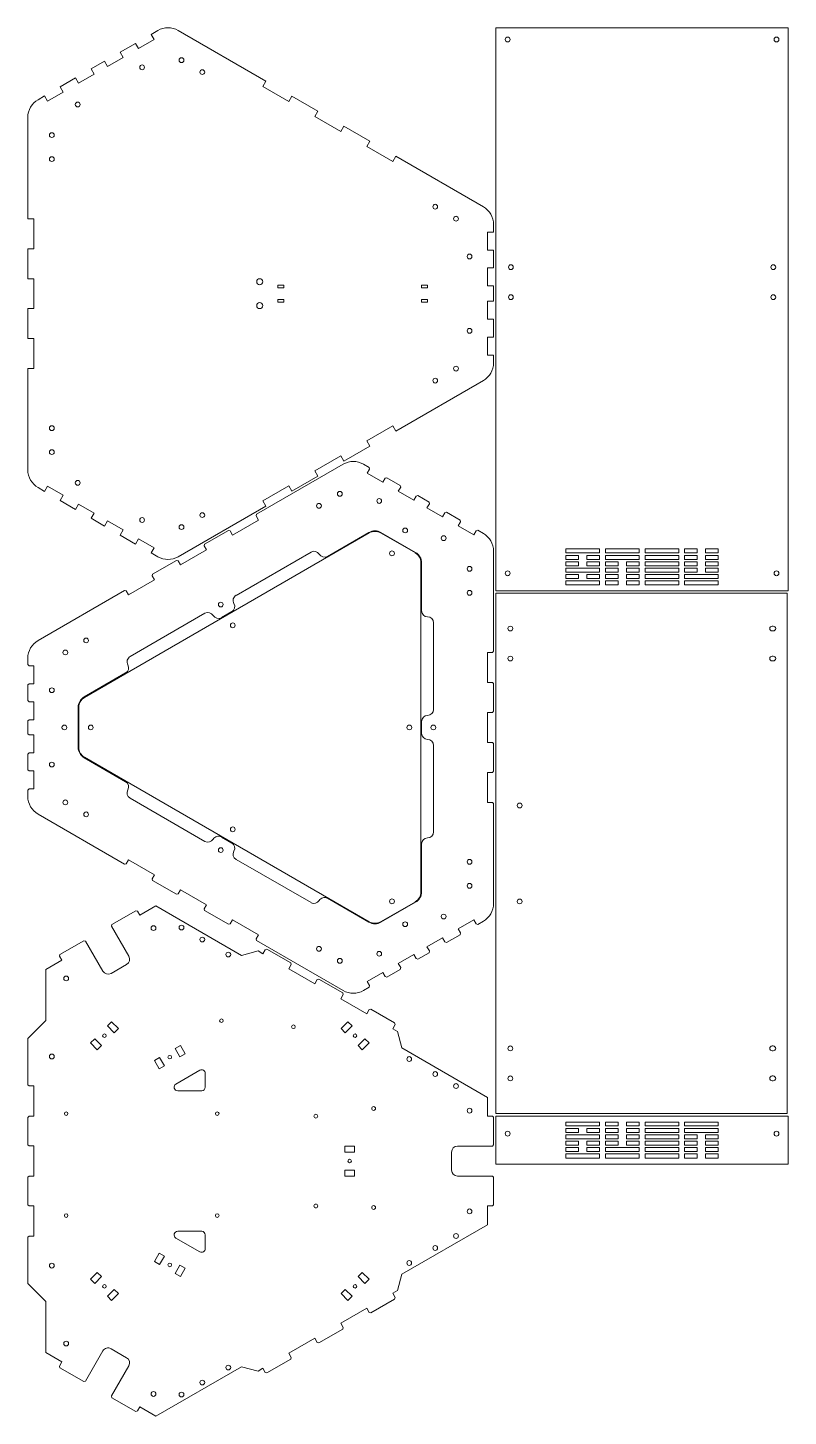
# Model space of a CAD drawing. Header units: millimetres. Extents: x 6 to 1202, y -202 to 956.
# Drawn here: x 6 to 641, y -202 to 956 of the extents above; entities that cross this region are included whole.
import ezdxf

# ---------------------------------------------------------------- set-up
doc = ezdxf.new("R2010")
doc.units = ezdxf.units.MM

msp = doc.modelspace()

# ---------------------------------------------------------------- linework, layer by layer
at = {"color": 7, "linetype": 'Continuous', "lineweight": 15}
for p, q in [((109.3, 950.5), (114.8, 953.7)), ((111.8, 946.2), (109.3, 950.5)), ((131.8, 953.7), (204.9, 911.5)), ((396.8, 486.5), (396.8, 956)), ((396.8, 956), (640.6, 956)), ((640.6, 486.5), (640.6, 956)), ((83.3, 935.5), (96.3, 943)), ((96.3, 943), (98.8, 938.7)), ((98.8, 938.7), (111.8, 946.2)), ((59.3, 921.7), (70.3, 928)), ((70.3, 928), (72.8, 923.7)), ((72.8, 923.7), (85.8, 931.2)), ((85.8, 931.2), (83.3, 935.5)), ((61.8, 917.4), (48.8, 909.9)), ((59.3, 921.7), (61.8, 917.4)), ((46.3, 914.2), (33.3, 906.7)), ((33.3, 906.7), (35.8, 902.4)), ((48.8, 909.9), (46.3, 914.2)), ((204.9, 911.5), (202.4, 907.1)), ((202.4, 907.1), (224.1, 894.6)), ((20.3, 899.2), (14.9, 896)), ((22.8, 894.9), (20.3, 899.2)), ((35.8, 902.4), (22.8, 894.9)), ((224.1, 894.6), (226.6, 899)), ((226.6, 899), (248.2, 886.5)), ((6.4, 881.3), (6.4, 796.8)), ((248.2, 886.5), (245.7, 882.1)), ((245.7, 882.1), (267.4, 869.6)), ((269.9, 874), (267.4, 869.6)), ((291.5, 861.5), (269.9, 874)), ((289, 857.1), (291.5, 861.5)), ((310.7, 844.6), (289, 857.1)), ((313.2, 849), (310.7, 844.6)), ((386.3, 806.7), (313.2, 849)), ((6.4, 796.8), (11.4, 796.8)), ((11.4, 796.8), (11.4, 771.8)), ((394.8, 785.7), (394.8, 792)), ((389.8, 785.7), (394.8, 785.7)), ((389.8, 770.7), (389.8, 785.7)), ((11.4, 771.8), (6.4, 771.8)), ((6.4, 771.8), (6.4, 746.8)), ((394.8, 770.7), (389.8, 770.7)), ((394.8, 755.7), (394.8, 770.7)), ((389.8, 755.7), (394.8, 755.7)), ((389.8, 740.7), (389.8, 755.7)), ((6.4, 746.8), (11.4, 746.8)), ((11.4, 721.8), (11.4, 746.8)), ((219.8, 741.3), (214.8, 741.3)), ((214.8, 741.3), (214.8, 739.3)), ((219.8, 739.3), (219.8, 741.3)), ((334.8, 741.3), (334.8, 739.3)), ((339.8, 741.3), (334.8, 741.3)), ((339.8, 739.3), (339.8, 741.3)), ((214.8, 739.3), (219.8, 739.3)), ((219.8, 729.3), (214.8, 729.3)), ((214.8, 729.3), (214.8, 727.3)), ((219.8, 727.3), (219.8, 729.3)), ((334.8, 739.3), (339.8, 739.3)), ((339.8, 729.3), (334.8, 729.3)), ((334.8, 729.3), (334.8, 727.3)), ((339.8, 727.3), (339.8, 729.3)), ((394.8, 740.7), (389.8, 740.7)), ((394.8, 728), (394.8, 740.7)), ((6.4, 721.8), (11.4, 721.8)), ((6.4, 696.8), (6.4, 721.8)), ((214.8, 727.3), (219.8, 727.3)), ((334.8, 727.3), (339.8, 727.3)), ((394.8, 728), (389.8, 728)), ((389.8, 728), (389.8, 713)), ((389.8, 713), (394.8, 713)), ((394.8, 713), (394.8, 698)), ((11.4, 696.8), (6.4, 696.8)), ((11.4, 671.8), (11.4, 696.8)), ((394.8, 698), (389.8, 698)), ((389.8, 698), (389.8, 683)), ((389.8, 683), (394.8, 683)), ((394.8, 683), (394.8, 676.6)), ((6.4, 587.4), (6.4, 671.8)), ((6.4, 671.8), (11.4, 671.8)), ((386.3, 661.9), (313.2, 619.7)), ((310.7, 624), (289, 611.5)), ((313.2, 619.7), (310.7, 624)), ((291.5, 607.2), (269.9, 594.7)), ((289, 611.5), (291.5, 607.2)), ((269.4, 592.1), (197.1, 550.4)), ((245.7, 586.5), (267.4, 599)), ((269.9, 594.7), (267.4, 599)), ((291, 589.4), (286.4, 592.1)), ((226.6, 569.7), (248.2, 582.2)), ((248.2, 582.2), (245.7, 586.5)), ((289.4, 584.6), (291.4, 588.1)), ((302.4, 577.1), (289.4, 584.6)), ((291.4, 588.1), (291, 589.4)), ((304.4, 580.6), (302.4, 577.1)), ((305.7, 580.9), (304.4, 580.6)), ((317, 574.4), (305.7, 580.9)), ((20.3, 569.5), (14.9, 572.6)), ((22.8, 573.8), (20.3, 569.5)), ((35.8, 566.3), (22.8, 573.8)), ((202.4, 561.5), (224.1, 574)), ((224.1, 574), (226.6, 569.7)), ((315.4, 569.6), (317.4, 573.1)), ((328.4, 562.1), (315.4, 569.6)), ((317.4, 573.1), (317, 574.4)), ((33.3, 562), (35.8, 566.3)), ((46.3, 554.5), (33.3, 562)), ((48.8, 558.8), (46.3, 554.5)), ((61.8, 551.3), (48.8, 558.8)), ((131.8, 515), (204.9, 557.2)), ((204.9, 557.2), (202.4, 561.5)), ((330.4, 565.6), (328.4, 562.1)), ((331.7, 565.9), (330.4, 565.6)), ((341, 560.6), (331.7, 565.9)), ((341.3, 559.2), (339.3, 555.8)), ((339.3, 555.8), (352.3, 548.3)), ((341.3, 559.2), (341, 560.6)), ((59.3, 547), (61.8, 551.3)), ((70.3, 540.6), (59.3, 547)), ((70.3, 540.6), (72.8, 545)), ((72.8, 545), (85.8, 537.5)), ((198.8, 545.6), (177.1, 533.1)), ((197.1, 550.4), (196.8, 549)), ((196.8, 549), (198.8, 545.6)), ((352.3, 548.3), (354.3, 551.7)), ((355.7, 552.1), (354.3, 551.7)), ((355.7, 552.1), (367, 545.6)), ((367.3, 544.2), (365.3, 540.8)), ((367.3, 544.2), (367, 545.6)), ((291.1, 534.8), (53.6, 397.7)), ((85.8, 537.5), (83.3, 533.1)), ((83.3, 533.1), (96.3, 525.6)), ((173.7, 536.9), (153.8, 525.4)), ((175.1, 536.5), (173.7, 536.9)), ((177.1, 533.1), (175.1, 536.5)), ((256.2, 515.2), (290.9, 535.2)), ((329.6, 518.1), (300.6, 534.8)), ((300.9, 535.2), (329.8, 518.6)), ((365.3, 540.8), (378.3, 533.3)), ((378.3, 533.3), (380.3, 536.7)), ((381.7, 537.1), (380.3, 536.7)), ((381.7, 537.1), (386.3, 534.4)), ((96.3, 525.6), (98.8, 530)), ((98.8, 530), (111.8, 522.5)), ((111.8, 522.5), (109.3, 518.1)), ((153.8, 525.4), (153.5, 524)), ((153.5, 524), (155.5, 520.6)), ((483.2, 521.5), (455.2, 521.5)), ((455.2, 521.5), (455.2, 518.1)), ((483.2, 518.1), (483.2, 521.5)), ((516.2, 521.5), (488.2, 521.5)), ((488.2, 521.5), (488.2, 518.1)), ((516.2, 518.1), (516.2, 521.5)), ((549.2, 521.5), (521.2, 521.5)), ((521.2, 521.5), (521.2, 518.1)), ((549.2, 518.1), (549.2, 521.5)), ((564.7, 521.5), (554.2, 521.5)), ((554.2, 521.5), (554.2, 518.1)), ((564.7, 518.1), (564.7, 521.5)), ((582.2, 521.5), (571.7, 521.5)), ((571.7, 521.5), (571.7, 518.1)), ((582.2, 518.1), (582.2, 521.5)), ((109.3, 518.1), (114.8, 515)), ((110.5, 500.4), (130.4, 511.9)), ((131.8, 511.5), (130.4, 511.9)), ((131.8, 511.5), (133.8, 508.1)), ((133.8, 508.1), (155.5, 520.6)), ((242.6, 518.9), (180.1, 482.8)), ((334.3, 509.9), (334.3, 235.6)), ((334.8, 469.9), (334.8, 509.9)), ((394.8, 519.7), (394.8, 436.2)), ((455.2, 518.1), (483.2, 518.1)), ((455.2, 516.1), (455.2, 512.8)), ((465.7, 516.1), (455.2, 516.1)), ((455.2, 512.8), (465.7, 512.8)), ((455.2, 510.8), (455.2, 507.5)), ((465.7, 510.8), (455.2, 510.8)), ((465.7, 512.8), (465.7, 516.1)), ((465.7, 507.5), (465.7, 510.8)), ((472.7, 516.1), (472.7, 512.8)), ((483.2, 516.1), (472.7, 516.1)), ((472.7, 512.8), (483.2, 512.8)), ((472.7, 510.8), (472.7, 507.5)), ((483.2, 510.8), (472.7, 510.8)), ((483.2, 512.8), (483.2, 516.1)), ((483.2, 507.5), (483.2, 510.8)), ((488.2, 518.1), (516.2, 518.1)), ((488.2, 516.1), (488.2, 512.8)), ((516.2, 516.1), (488.2, 516.1)), ((488.2, 512.8), (516.2, 512.8)), ((488.2, 510.8), (488.2, 507.5)), ((498.7, 510.8), (488.2, 510.8)), ((498.7, 507.5), (498.7, 510.8)), ((505.7, 510.8), (505.7, 507.5)), ((516.2, 510.8), (505.7, 510.8)), ((516.2, 512.8), (516.2, 516.1)), ((516.2, 507.5), (516.2, 510.8)), ((521.2, 518.1), (549.2, 518.1)), ((521.2, 516.1), (521.2, 512.8)), ((549.2, 516.1), (521.2, 516.1)), ((521.2, 512.8), (549.2, 512.8)), ((521.2, 510.8), (521.2, 507.5)), ((549.2, 510.8), (521.2, 510.8)), ((549.2, 512.8), (549.2, 516.1)), ((549.2, 507.5), (549.2, 510.8)), ((554.2, 518.1), (564.7, 518.1)), ((554.2, 516.1), (554.2, 512.8)), ((564.7, 516.1), (554.2, 516.1)), ((554.2, 512.8), (564.7, 512.8)), ((554.2, 510.8), (554.2, 507.5)), ((564.7, 510.8), (554.2, 510.8)), ((564.7, 512.8), (564.7, 516.1)), ((564.7, 507.5), (564.7, 510.8)), ((571.7, 518.1), (582.2, 518.1)), ((571.7, 516.1), (571.7, 512.8)), ((582.2, 516.1), (571.7, 516.1)), ((571.7, 512.8), (582.2, 512.8)), ((571.7, 510.8), (571.7, 507.5)), ((582.2, 510.8), (571.7, 510.8)), ((582.2, 512.8), (582.2, 516.1)), ((582.2, 507.5), (582.2, 510.8)), ((110.5, 500.4), (110.1, 499)), ((112.1, 495.6), (110.1, 499)), ((455.2, 507.5), (465.7, 507.5)), ((455.2, 505.5), (455.2, 502.1)), ((483.2, 505.5), (455.2, 505.5)), ((455.2, 502.1), (483.2, 502.1)), ((455.2, 500.1), (455.2, 496.8)), ((465.7, 500.1), (455.2, 500.1)), ((465.7, 496.8), (465.7, 500.1)), ((472.7, 507.5), (483.2, 507.5)), ((472.7, 500.1), (472.7, 496.8)), ((483.2, 500.1), (472.7, 500.1)), ((483.2, 502.1), (483.2, 505.5)), ((483.2, 496.8), (483.2, 500.1)), ((488.2, 507.5), (498.7, 507.5)), ((488.2, 505.5), (488.2, 502.1)), ((498.7, 505.5), (488.2, 505.5)), ((488.2, 502.1), (498.7, 502.1)), ((488.2, 500.1), (488.2, 496.8)), ((498.7, 500.1), (488.2, 500.1)), ((498.7, 502.1), (498.7, 505.5)), ((498.7, 496.8), (498.7, 500.1)), ((505.7, 507.5), (516.2, 507.5)), ((505.7, 505.5), (505.7, 502.1)), ((516.2, 505.5), (505.7, 505.5)), ((505.7, 502.1), (516.2, 502.1)), ((505.7, 500.1), (505.7, 496.8)), ((516.2, 500.1), (505.7, 500.1)), ((516.2, 502.1), (516.2, 505.5)), ((516.2, 496.8), (516.2, 500.1)), ((521.2, 507.5), (549.2, 507.5)), ((521.2, 505.5), (521.2, 502.1)), ((549.2, 505.5), (521.2, 505.5)), ((521.2, 502.1), (549.2, 502.1)), ((521.2, 500.1), (521.2, 496.8)), ((549.2, 500.1), (521.2, 500.1)), ((549.2, 502.1), (549.2, 505.5)), ((549.2, 496.8), (549.2, 500.1)), ((554.2, 507.5), (564.7, 507.5)), ((554.2, 505.5), (554.2, 502.1)), ((564.7, 505.5), (554.2, 505.5)), ((554.2, 502.1), (564.7, 502.1)), ((554.2, 500.1), (554.2, 496.8)), ((582.2, 500.1), (554.2, 500.1)), ((564.7, 502.1), (564.7, 505.5)), ((571.7, 507.5), (582.2, 507.5)), ((571.7, 505.5), (571.7, 502.1)), ((582.2, 505.5), (571.7, 505.5)), ((571.7, 502.1), (582.2, 502.1)), ((582.2, 502.1), (582.2, 505.5)), ((582.2, 496.8), (582.2, 500.1)), ((14.9, 445.2), (87.1, 486.9)), ((88.5, 486.5), (87.1, 486.9)), ((88.5, 486.5), (90.5, 483.1)), ((90.5, 483.1), (112.1, 495.6)), ((396.8, 486.5), (640.6, 486.5)), ((455.2, 496.8), (465.7, 496.8)), ((455.2, 494.8), (455.2, 491.5)), ((483.2, 494.8), (455.2, 494.8)), ((455.2, 491.5), (483.2, 491.5)), ((472.7, 496.8), (483.2, 496.8)), ((483.2, 491.5), (483.2, 494.8)), ((488.2, 496.8), (498.7, 496.8)), ((498.7, 494.8), (488.2, 494.8)), ((488.2, 494.8), (488.2, 491.5)), ((488.2, 491.5), (498.7, 491.5)), ((498.7, 491.5), (498.7, 494.8)), ((505.7, 496.8), (516.2, 496.8)), ((505.7, 494.8), (505.7, 491.5)), ((516.2, 494.8), (505.7, 494.8)), ((505.7, 491.5), (516.2, 491.5)), ((516.2, 491.5), (516.2, 494.8)), ((521.2, 496.8), (549.2, 496.8)), ((521.2, 494.8), (521.2, 491.5)), ((549.2, 494.8), (521.2, 494.8)), ((521.2, 491.5), (549.2, 491.5)), ((549.2, 491.5), (549.2, 494.8)), ((554.2, 496.8), (582.2, 496.8)), ((554.2, 494.8), (554.2, 491.5)), ((582.2, 494.8), (554.2, 494.8)), ((554.2, 491.5), (582.2, 491.5)), ((582.2, 491.5), (582.2, 494.8)), ((396.8, 484.5), (396.8, 50.7)), ((639.6, 484.5), (396.8, 484.5)), ((639.6, 50.7), (639.6, 484.5)), ((91.7, 431.8), (154.1, 467.8)), ((176.5, 469.2), (167.8, 464.2)), ((344.8, 459.9), (344.8, 387.7)), ((628.1, 457.1), (627.1, 457.1)), ((627.1, 453.1), (628.1, 453.1)), ((6.4, 425.1), (6.4, 430.4)), ((393.8, 435.2), (389.8, 435.2)), ((389.8, 435.2), (389.8, 410.2)), ((393.8, 435.2), (394.8, 436.2)), ((628.1, 432.1), (627.1, 432.1)), ((6.4, 425.1), (7.4, 424.1)), ((11.4, 424.1), (7.4, 424.1)), ((11.4, 409.1), (11.4, 424.1)), ((88, 418.1), (53.4, 398.1)), ((627.1, 428.1), (628.1, 428.1)), ((7.4, 409.1), (6.4, 408.1)), ((6.4, 395.1), (6.4, 408.1)), ((7.4, 409.1), (11.4, 409.1)), ((389.8, 410.2), (393.8, 410.2)), ((394.8, 409.2), (393.8, 410.2)), ((394.8, 409.2), (394.8, 386.2)), ((6.4, 395.1), (7.4, 394.1)), ((11.4, 394.1), (7.4, 394.1)), ((11.4, 379.1), (11.4, 394.1)), ((48.4, 389.4), (48.4, 356.1)), ((48.9, 356.1), (48.9, 389.4)), ((393.8, 385.2), (389.8, 385.2)), ((389.8, 385.2), (389.8, 360.2)), ((393.8, 385.2), (394.8, 386.2)), ((7.4, 379.1), (6.4, 378.1)), ((6.4, 367.4), (6.4, 378.1)), ((7.4, 379.1), (11.4, 379.1)), ((334.8, 367.7), (334.8, 377.7)), ((6.4, 367.4), (7.4, 366.4)), ((7.4, 366.4), (11.4, 366.4)), ((11.4, 366.4), (11.4, 351.4)), ((393.8, 360.2), (389.8, 360.2)), ((394.8, 359.2), (393.8, 360.2)), ((394.8, 336.2), (394.8, 359.2)), ((7.4, 351.4), (6.4, 350.4)), ((6.4, 350.4), (6.4, 337.4)), ((11.4, 351.4), (7.4, 351.4)), ((88, 327.4), (53.4, 347.4)), ((53.6, 347.8), (291.1, 210.7)), ((344.8, 285.6), (344.8, 357.7)), ((6.4, 337.4), (7.4, 336.4)), ((7.4, 336.4), (11.4, 336.4)), ((11.4, 336.4), (11.4, 321.4)), ((393.8, 335.2), (394.8, 336.2)), ((389.8, 335.2), (393.8, 335.2)), ((389.8, 310.2), (389.8, 335.2)), ((7.4, 321.4), (6.4, 320.4)), ((6.4, 320.4), (6.4, 315.1)), ((11.4, 321.4), (7.4, 321.4)), ((91.7, 313.7), (154.1, 277.7)), ((393.8, 310.2), (389.8, 310.2)), ((394.8, 309.2), (393.8, 310.2)), ((394.8, 225.8), (394.8, 309.2)), ((14.9, 300.3), (87.1, 258.6)), ((176.5, 276.3), (167.8, 281.3)), ((334.8, 275.6), (334.8, 235.6)), ((87.1, 258.6), (88.5, 259)), ((88.5, 259), (90.5, 262.4)), ((90.5, 262.4), (112.1, 249.9)), ((242.6, 226.6), (180.1, 262.7)), ((112.1, 249.9), (110.1, 246.5)), ((110.1, 246.5), (110.5, 245.1)), ((110.5, 245.1), (130.4, 233.6)), ((130.4, 233.6), (131.8, 234)), ((131.8, 234), (133.8, 237.4)), ((133.8, 237.4), (155.5, 224.9)), ((96.4, 219.9), (76.5, 208.4)), ((97.8, 219.6), (96.4, 219.9)), ((113.3, 223.9), (99.8, 216.1)), ((113.3, 223.9), (184.7, 182.6)), ((153.5, 221.5), (155.5, 224.9)), ((153.5, 221.5), (153.8, 220.1)), ((173.7, 208.6), (153.8, 220.1)), ((256.2, 230.3), (290.9, 210.2)), ((300.6, 210.7), (329.6, 227.4)), ((300.9, 210.2), (329.8, 226.9)), ((76.5, 208.4), (76.1, 207.1)), ((99.8, 216.1), (97.8, 219.6)), ((173.7, 208.6), (175.1, 209)), ((177.1, 212.4), (175.1, 209)), ((198.8, 199.9), (177.1, 212.4)), ((365.3, 204.7), (378.3, 212.2)), ((378.3, 212.2), (380.3, 208.8)), ((380.3, 208.8), (381.7, 208.4)), ((381.7, 208.4), (386.3, 211.1)), ((76.1, 207.1), (90.6, 182)), ((196.8, 196.5), (198.8, 199.9)), ((339.3, 189.7), (352.3, 197.2)), ((352.3, 197.2), (354.3, 193.8)), ((355.7, 193.4), (367, 199.9)), ((367.3, 201.3), (365.3, 204.7)), ((367, 199.9), (367.3, 201.3)), ((33.2, 183.4), (53.1, 194.9)), ((54.5, 194.6), (53.1, 194.9)), ((54.5, 194.6), (69, 169.5)), ((198.4, 186.3), (184.7, 182.6)), ((196.8, 196.5), (197.1, 195.1)), ((269.4, 153.4), (197.1, 195.1)), ((198.4, 186.3), (202.4, 184)), ((202.4, 184), (204.4, 187.4)), ((205.8, 187.8), (204.4, 187.4)), ((205.8, 187.8), (225.7, 176.3)), ((341.3, 186.3), (339.3, 189.7)), ((341, 184.9), (341.3, 186.3)), ((354.3, 193.8), (355.7, 193.4)), ((21.4, 170.8), (34.8, 178.6)), ((33.2, 183.4), (32.8, 182.1)), ((34.8, 178.6), (32.8, 182.1)), ((88.8, 175.1), (75.8, 167.6)), ((226.1, 174.9), (224.1, 171.5)), ((226.1, 174.9), (225.7, 176.3)), ((328.4, 183.4), (315.4, 175.9)), ((315.4, 175.9), (317.4, 172.4)), ((330.4, 179.9), (328.4, 183.4)), ((330.4, 179.9), (331.7, 179.5)), ((341, 184.9), (331.7, 179.5)), ((21.4, 170.8), (21.4, 128.3)), ((224.1, 171.5), (245.7, 159)), ((245.7, 159), (247.7, 162.4)), ((249.1, 162.8), (247.7, 162.4)), ((249.1, 162.8), (269, 151.3)), ((302.4, 168.4), (289.4, 160.9)), ((304.4, 164.9), (302.4, 168.4)), ((304.4, 164.9), (305.7, 164.5)), ((317, 171), (305.7, 164.5)), ((317, 171), (317.4, 172.4)), ((269.4, 149.9), (269, 151.3)), ((291, 156), (286.4, 153.4)), ((289.4, 160.9), (291.4, 157.4)), ((291, 156), (291.4, 157.4)), ((269.4, 149.9), (267.4, 146.5)), ((267.4, 146.5), (289, 134)), ((21.4, 128.3), (6.4, 113.3)), ((289, 134), (291, 137.4)), ((292.4, 137.8), (291, 137.4)), ((292.4, 137.8), (312.3, 126.3)), ((76.3, 127.3), (72.8, 123.8)), ((72.8, 123.8), (78.4, 118.1)), ((82, 121.7), (76.3, 127.3)), ((78.4, 118.1), (82, 121.7)), ((273.3, 127.3), (267.6, 121.7)), ((267.6, 121.7), (271.2, 118.1)), ((271.2, 118.1), (276.8, 123.8)), ((276.8, 123.8), (273.3, 127.3)), ((312.7, 124.9), (310.7, 121.5)), ((310.7, 121.5), (314.7, 119.2)), ((312.7, 124.9), (312.3, 126.3)), ((318.3, 105.5), (314.7, 119.2)), ((6.4, 74.8), (6.4, 113.3)), ((62.2, 113.2), (58.6, 109.7)), ((58.6, 109.7), (64.3, 104)), ((67.8, 107.5), (62.2, 113.2)), ((64.3, 104), (67.8, 107.5)), ((133.6, 107.5), (129.3, 105)), ((129.3, 105), (133.3, 98)), ((137.6, 100.5), (133.6, 107.5)), ((287.4, 113.2), (281.8, 107.5)), ((281.8, 107.5), (285.3, 104)), ((285.3, 104), (291, 109.7)), ((291, 109.7), (287.4, 113.2)), ((318.3, 105.5), (389.8, 64.2)), ((628.1, 107.1), (627.1, 107.1)), ((116.3, 97.5), (112, 95)), ((112, 95), (116, 88)), ((120.3, 90.5), (116.3, 97.5)), ((133.3, 98), (137.6, 100.5)), ((627.1, 103.1), (628.1, 103.1)), ((116, 88), (120.3, 90.5)), ((149.9, 86.9), (129.9, 75.3)), ((154.4, 72.7), (154.4, 84.3)), ((628.1, 82.1), (627.1, 82.1)), ((6.4, 74.8), (7.4, 73.8)), ((11.4, 73.8), (7.4, 73.8)), ((11.4, 48.6), (11.4, 73.8)), ((131.4, 69.7), (151.4, 69.7)), ((627.1, 78.1), (628.1, 78.1)), ((389.8, 64.2), (389.8, 48.7)), ((7.4, 48.6), (6.4, 47.6)), ((6.4, 24.8), (6.4, 47.6)), ((7.4, 48.6), (11.4, 48.6)), ((389.8, 48.7), (393.8, 48.7)), ((394.8, 47.7), (393.8, 48.7)), ((394.8, 47.7), (394.8, 24.7)), ((396.8, 50.7), (639.6, 50.7)), ((396.8, 48.7), (396.8, 8.7)), ((396.8, 48.7), (640.6, 48.7)), ((640.6, 48.7), (640.6, 8.7)), ((455.2, 40.4), (455.2, 43.7)), ((455.2, 43.7), (483.2, 43.7)), ((483.2, 40.4), (455.2, 40.4)), ((455.2, 35.1), (455.2, 38.4)), ((455.2, 38.4), (465.7, 38.4)), ((465.7, 35.1), (455.2, 35.1)), ((465.7, 38.4), (465.7, 35.1)), ((472.7, 35.1), (472.7, 38.4)), ((472.7, 38.4), (483.2, 38.4)), ((483.2, 35.1), (472.7, 35.1)), ((483.2, 43.7), (483.2, 40.4)), ((483.2, 38.4), (483.2, 35.1)), ((488.2, 43.7), (498.7, 43.7)), ((488.2, 40.4), (488.2, 43.7)), ((498.7, 40.4), (488.2, 40.4)), ((488.2, 35.1), (488.2, 38.4)), ((488.2, 38.4), (498.7, 38.4)), ((498.7, 35.1), (488.2, 35.1)), ((498.7, 43.7), (498.7, 40.4)), ((498.7, 38.4), (498.7, 35.1)), ((505.7, 40.4), (505.7, 43.7)), ((505.7, 43.7), (516.2, 43.7)), ((516.2, 40.4), (505.7, 40.4)), ((505.7, 35.1), (505.7, 38.4)), ((505.7, 38.4), (516.2, 38.4)), ((516.2, 35.1), (505.7, 35.1)), ((516.2, 43.7), (516.2, 40.4)), ((516.2, 38.4), (516.2, 35.1)), ((521.2, 40.4), (521.2, 43.7)), ((521.2, 43.7), (549.2, 43.7)), ((549.2, 40.4), (521.2, 40.4)), ((521.2, 35.1), (521.2, 38.4)), ((521.2, 38.4), (549.2, 38.4)), ((549.2, 35.1), (521.2, 35.1)), ((549.2, 43.7), (549.2, 40.4)), ((549.2, 38.4), (549.2, 35.1)), ((554.2, 40.4), (554.2, 43.7)), ((554.2, 43.7), (582.2, 43.7)), ((582.2, 40.4), (554.2, 40.4)), ((554.2, 35.1), (554.2, 38.4)), ((554.2, 38.4), (582.2, 38.4)), ((582.2, 35.1), (554.2, 35.1)), ((582.2, 43.7), (582.2, 40.4)), ((582.2, 38.4), (582.2, 35.1)), ((6.4, 24.8), (7.4, 23.8)), ((11.4, 23.8), (7.4, 23.8)), ((11.4, -1.4), (11.4, 23.8)), ((278.8, 23.7), (270.8, 23.7)), ((270.8, 23.7), (270.8, 18.7)), ((278.8, 18.7), (278.8, 23.7)), ((393.8, 23.7), (364.8, 23.7)), ((393.8, 23.7), (394.8, 24.7)), ((455.2, 29.7), (455.2, 33.1)), ((455.2, 33.1), (483.2, 33.1)), ((483.2, 29.7), (455.2, 29.7)), ((455.2, 24.4), (455.2, 27.7)), ((455.2, 27.7), (465.7, 27.7)), ((465.7, 24.4), (455.2, 24.4)), ((465.7, 27.7), (465.7, 24.4)), ((472.7, 24.4), (472.7, 27.7)), ((472.7, 27.7), (483.2, 27.7)), ((483.2, 24.4), (472.7, 24.4)), ((483.2, 33.1), (483.2, 29.7)), ((483.2, 27.7), (483.2, 24.4)), ((488.2, 29.7), (488.2, 33.1)), ((488.2, 33.1), (498.7, 33.1)), ((498.7, 29.7), (488.2, 29.7)), ((488.2, 24.4), (488.2, 27.7)), ((488.2, 27.7), (498.7, 27.7)), ((498.7, 24.4), (488.2, 24.4)), ((498.7, 33.1), (498.7, 29.7)), ((498.7, 27.7), (498.7, 24.4)), ((505.7, 29.7), (505.7, 33.1)), ((505.7, 33.1), (516.2, 33.1)), ((516.2, 29.7), (505.7, 29.7)), ((505.7, 24.4), (505.7, 27.7)), ((505.7, 27.7), (516.2, 27.7)), ((516.2, 24.4), (505.7, 24.4)), ((516.2, 33.1), (516.2, 29.7)), ((516.2, 27.7), (516.2, 24.4)), ((521.2, 29.7), (521.2, 33.1)), ((521.2, 33.1), (549.2, 33.1)), ((549.2, 29.7), (521.2, 29.7)), ((521.2, 24.4), (521.2, 27.7)), ((521.2, 27.7), (549.2, 27.7)), ((549.2, 24.4), (521.2, 24.4)), ((549.2, 33.1), (549.2, 29.7)), ((549.2, 27.7), (549.2, 24.4)), ((554.2, 29.7), (554.2, 33.1)), ((554.2, 33.1), (564.7, 33.1)), ((564.7, 29.7), (554.2, 29.7)), ((554.2, 24.4), (554.2, 27.7)), ((554.2, 27.7), (564.7, 27.7)), ((564.7, 24.4), (554.2, 24.4)), ((564.7, 33.1), (564.7, 29.7)), ((564.7, 27.7), (564.7, 24.4)), ((571.7, 29.7), (571.7, 33.1)), ((571.7, 33.1), (582.2, 33.1)), ((582.2, 29.7), (571.7, 29.7)), ((571.7, 24.4), (571.7, 27.7)), ((571.7, 27.7), (582.2, 27.7)), ((582.2, 24.4), (571.7, 24.4)), ((582.2, 33.1), (582.2, 29.7)), ((582.2, 27.7), (582.2, 24.4)), ((270.8, 18.7), (278.8, 18.7)), ((359.8, 18.7), (359.8, 3.7)), ((455.2, 19.1), (455.2, 22.4)), ((455.2, 22.4), (465.7, 22.4)), ((465.7, 19.1), (455.2, 19.1)), ((455.2, 17.1), (483.2, 17.1)), ((455.2, 13.7), (455.2, 17.1)), ((483.2, 13.7), (455.2, 13.7)), ((465.7, 22.4), (465.7, 19.1)), ((472.7, 19.1), (472.7, 22.4)), ((472.7, 22.4), (483.2, 22.4)), ((483.2, 19.1), (472.7, 19.1)), ((483.2, 22.4), (483.2, 19.1)), ((483.2, 17.1), (483.2, 13.7)), ((488.2, 19.1), (488.2, 22.4)), ((488.2, 22.4), (516.2, 22.4)), ((516.2, 19.1), (488.2, 19.1)), ((488.2, 17.1), (516.2, 17.1)), ((488.2, 13.7), (488.2, 17.1)), ((516.2, 13.7), (488.2, 13.7)), ((516.2, 22.4), (516.2, 19.1)), ((516.2, 17.1), (516.2, 13.7)), ((521.2, 19.1), (521.2, 22.4)), ((521.2, 22.4), (549.2, 22.4)), ((549.2, 19.1), (521.2, 19.1)), ((521.2, 17.1), (549.2, 17.1)), ((521.2, 13.7), (521.2, 17.1)), ((549.2, 13.7), (521.2, 13.7)), ((549.2, 22.4), (549.2, 19.1)), ((549.2, 17.1), (549.2, 13.7)), ((554.2, 19.1), (554.2, 22.4)), ((554.2, 22.4), (564.7, 22.4)), ((564.7, 19.1), (554.2, 19.1)), ((554.2, 17.1), (564.7, 17.1)), ((554.2, 13.7), (554.2, 17.1)), ((564.7, 13.7), (554.2, 13.7)), ((564.7, 22.4), (564.7, 19.1)), ((564.7, 17.1), (564.7, 13.7)), ((571.7, 19.1), (571.7, 22.4)), ((571.7, 22.4), (582.2, 22.4)), ((582.2, 19.1), (571.7, 19.1)), ((571.7, 17.1), (582.2, 17.1)), ((571.7, 13.7), (571.7, 17.1)), ((582.2, 13.7), (571.7, 13.7)), ((582.2, 22.4), (582.2, 19.1)), ((582.2, 17.1), (582.2, 13.7)), ((278.8, 3.7), (270.8, 3.7)), ((270.8, 3.7), (270.8, -1.3)), ((278.8, -1.3), (278.8, 3.7)), ((640.6, 8.7), (396.8, 8.7)), ((7.4, -1.4), (6.4, -2.4)), ((6.4, -25.2), (6.4, -2.4)), ((7.4, -1.4), (11.4, -1.4)), ((270.8, -1.3), (278.8, -1.3)), ((393.8, -1.3), (364.8, -1.3)), ((394.8, -2.3), (393.8, -1.3)), ((394.8, -25.3), (394.8, -2.3)), ((6.4, -25.2), (7.4, -26.2)), ((11.4, -26.2), (7.4, -26.2)), ((11.4, -51.4), (11.4, -26.2)), ((389.8, -26.3), (393.8, -26.3)), ((389.8, -41.9), (389.8, -26.3)), ((393.8, -26.3), (394.8, -25.3)), ((318.3, -83.2), (389.8, -41.9)), ((7.4, -51.4), (6.4, -52.4)), ((6.4, -91), (6.4, -52.4)), ((7.4, -51.4), (11.4, -51.4)), ((129.9, -53), (149.9, -64.5)), ((151.4, -47.4), (131.4, -47.4)), ((154.4, -61.9), (154.4, -50.4)), ((116, -65.7), (112, -72.7)), ((120.3, -68.2), (116, -65.7)), ((116.3, -75.2), (120.3, -68.2)), ((112, -72.7), (116.3, -75.2)), ((133.3, -75.7), (129.3, -82.7)), ((137.6, -78.2), (133.3, -75.7)), ((133.6, -85.2), (137.6, -78.2)), ((6.4, -91), (21.4, -106)), ((64.3, -81.7), (58.6, -87.3)), ((58.6, -87.3), (62.2, -90.9)), ((62.2, -90.9), (67.8, -85.2)), ((67.8, -85.2), (64.3, -81.7)), ((129.3, -82.7), (133.6, -85.2)), ((285.3, -81.7), (281.8, -85.2)), ((281.8, -85.2), (287.4, -90.9)), ((291, -87.3), (285.3, -81.7)), ((287.4, -90.9), (291, -87.3)), ((314.7, -96.8), (318.3, -83.2)), ((78.4, -95.8), (72.8, -101.5)), ((72.8, -101.5), (76.3, -105)), ((76.3, -105), (82, -99.3)), ((82, -99.3), (78.4, -95.8)), ((271.2, -95.8), (267.6, -99.3)), ((267.6, -99.3), (273.3, -105)), ((276.8, -101.5), (271.2, -95.8)), ((273.3, -105), (276.8, -101.5)), ((312.3, -104), (292.4, -115.5)), ((314.7, -96.8), (310.7, -99.1)), ((310.7, -99.1), (312.7, -102.6)), ((312.3, -104), (312.7, -102.6)), ((21.4, -106), (21.4, -148.5)), ((289, -111.6), (267.4, -124.1)), ((291, -115.1), (289, -111.6)), ((291, -115.1), (292.4, -115.5)), ((267.4, -124.1), (269.4, -127.6)), ((245.7, -136.6), (224.1, -149.1)), ((247.7, -140.1), (245.7, -136.6)), ((269, -129), (249.1, -140.5)), ((269, -129), (269.4, -127.6)), ((21.4, -148.5), (34.8, -156.3)), ((54.5, -172.2), (69, -147.1)), ((75.8, -145.3), (88.8, -152.8)), ((224.1, -149.1), (226.1, -152.6)), ((247.7, -140.1), (249.1, -140.5)), ((34.8, -156.3), (32.8, -159.7)), ((32.8, -159.7), (33.2, -161.1)), ((33.2, -161.1), (53.1, -172.6)), ((76.1, -184.7), (90.6, -159.6)), ((113.3, -201.6), (184.7, -160.3)), ((184.7, -160.3), (198.4, -164)), ((202.4, -161.6), (198.4, -164)), ((204.4, -165.1), (202.4, -161.6)), ((225.7, -154), (205.8, -165.5)), ((225.7, -154), (226.1, -152.6)), ((53.1, -172.6), (54.5, -172.2)), ((204.4, -165.1), (205.8, -165.5)), ((76.1, -184.7), (76.5, -186.1)), ((96.4, -197.6), (76.5, -186.1)), ((99.8, -193.8), (97.8, -197.2)), ((113.3, -201.6), (99.8, -193.8)), ((96.4, -197.6), (97.8, -197.2))]:
    msp.add_line(p, q, dxfattribs=at)
for centre, radius in [((406.6, 946.2), 2), ((630.8, 946.2), 2), ((134.6, 929), 2), ((101.7, 923), 2), ((151.9, 919), 2), ((48, 892), 2), ((26.4, 866.5), 2), ((26.4, 846.5), 2), ((346.2, 806.8), 2), ((363.5, 796.8), 2), ((374.8, 765.3), 2), ((409.3, 756.4), 2), ((628.1, 756.4), 2), ((199.8, 744.3), 2.5), ((409.3, 731.4), 2), ((628.1, 731.4), 2), ((199.8, 724.3), 2.5), ((374.8, 703.3), 2), ((363.5, 671.8), 2), ((346.2, 661.8), 2), ((26.4, 622.2), 2), ((26.4, 602.2), 2), ((48, 576.6), 2), ((266.6, 567.4), 2), ((249.2, 557.4), 2), ((299.5, 561.5), 2), ((101.7, 545.6), 2), ((151.9, 549.7), 2), ((134.6, 539.7), 2), ((321.1, 536.9), 2), ((353.2, 530.5), 2), ((310.1, 517.8), 2), ((374.8, 504.9), 2), ((406.6, 501.2), 2), ((630.8, 501.2), 2), ((374.8, 484.9), 2), ((167.3, 475.1), 2), ((177.3, 457.8), 2), ((408.8, 455.1), 2), ((55, 445.2), 2), ((37.7, 435.2), 2), ((408.8, 430.1), 2), ((26.4, 403.7), 2), ((36.9, 372.7), 2), ((58.9, 372.7), 2), ((324.6, 372.7), 2), ((344.6, 372.7), 2), ((26.4, 341.7), 2), ((37.7, 310.2), 2), ((55, 300.2), 2), ((416.6, 307.6), 2), ((177.3, 287.7), 2), ((167.3, 270.4), 2), ((374.8, 260.6), 2), ((374.8, 240.6), 2), ((310.1, 227.7), 2), ((416.6, 227.6), 2), ((321.1, 208.6), 2), ((353.2, 215), 2), ((111.2, 205.4), 2), ((134.6, 205.8), 2), ((151.9, 195.8), 2), ((173.6, 183.3), 2), ((249.2, 188.1), 2), ((299.5, 184), 2), ((266.6, 178.1), 2), ((38.4, 163.4), 2), ((167.9, 128.2), 1.5), ((70.3, 115.7), 1.5), ((227.9, 123.1), 1.5), ((279.3, 115.7), 1.5), ((408.8, 105.1), 2), ((26.4, 98.3), 2), ((124.8, 97.8), 1.5), ((324.5, 96.2), 2), ((346.2, 83.7), 2), ((408.8, 80.1), 2), ((363.5, 73.7), 2), ((38.4, 50.7), 1.5), ((164.4, 50.7), 1.5), ((246.6, 48.6), 1.6), ((294.8, 55), 1.6), ((374.8, 53.2), 2), ((406.6, 34), 2), ((630.8, 34), 2), ((274.8, 11.2), 1.5), ((38.4, -34.3), 1.5), ((164.4, -34.3), 1.5), ((246.6, -26.3), 1.6), ((294.8, -27.6), 1.6), ((374.8, -30.8), 2), ((363.5, -51.3), 2), ((346.2, -61.3), 2), ((26.4, -76), 2), ((124.8, -75.4), 1.5), ((324.5, -73.8), 2), ((70.3, -93.3), 1.5), ((279.3, -93.3), 1.5), ((38.4, -141), 2), ((173.6, -161), 2), ((151.9, -173.5), 2), ((111.2, -183), 2), ((134.6, -183.5), 2)]:
    msp.add_circle(centre, radius, dxfattribs=at)
for centre, radius, start, end in [((123.3, 939), 17, 60, 120), ((23.4, 881.3), 17, 120, 180), ((377.8, 792), 17, 0, 60), ((377.8, 676.6), 17, 300, 0), ((277.9, 577.4), 17, 60, 120), ((23.4, 587.4), 17, 180, 240), ((295.9, 526.6), 10, 60, 120), ((295.9, 526.6), 9.5, 60, 120), ((377.8, 519.7), 17, 0, 60), ((123.3, 529.7), 17, 240, 300), ((245.1, 514.6), 5, 30, 120), ((253.7, 519.6), 5, 210, 300), ((324.8, 509.9), 9.5, 0, 60), ((324.8, 509.9), 10, 0, 60), ((174, 473.5), 5, 300, 30), ((182.6, 478.5), 5, 120, 210), ((156.6, 463.5), 5, 30, 120), ((165.3, 468.5), 5, 210, 300), ((339.8, 469.9), 5, 180, 270), ((339.8, 459.9), 5, 0, 90), ((627.1, 455.1), 2, 90, 270), ((628.1, 455.1), 2, 270, 90), ((23.4, 430.4), 17, 120, 180), ((94.2, 427.4), 5, 120, 210), ((627.1, 430.1), 2, 90, 270), ((628.1, 430.1), 2, 270, 90), ((85.5, 422.4), 5, 300, 30), ((58.4, 389.4), 10, 120, 180), ((58.4, 389.4), 9.5, 120, 180), ((339.8, 377.7), 5, 90, 180), ((339.8, 387.7), 5, 270, 0), ((339.8, 367.7), 5, 180, 270), ((339.8, 357.7), 5, 0, 90), ((58.4, 356.1), 10, 180, 240), ((58.4, 356.1), 9.5, 180, 240), ((85.5, 323.1), 5, 330, 60), ((23.4, 315.1), 17, 180, 240), ((94.2, 318.1), 5, 150, 240), ((156.6, 282), 5, 240, 330), ((165.3, 277), 5, 60, 150), ((339.8, 275.6), 5, 90, 180), ((339.8, 285.6), 5, 270, 0), ((174, 272), 5, 330, 60), ((182.6, 267), 5, 150, 240), ((324.8, 235.6), 9.5, 300, 0), ((324.8, 235.6), 10, 300, 0), ((245.1, 230.9), 5, 240, 330), ((253.7, 225.9), 5, 60, 150), ((377.8, 225.8), 17, 300, 0), ((295.9, 218.9), 10, 240, 300), ((295.9, 218.9), 9.5, 240, 300), ((86.3, 179.5), 5, 300, 30), ((73.3, 172), 5, 210, 300), ((277.9, 168.1), 17, 240, 300), ((627.1, 105.1), 2, 90, 270), ((628.1, 105.1), 2, 270, 90), ((151.4, 84.3), 3, 0, 120), ((627.1, 80.1), 2, 90, 270), ((628.1, 80.1), 2, 270, 90), ((131.4, 72.7), 3, 120, 270), ((151.4, 72.7), 3, 270, 0), ((364.8, 18.7), 5, 90, 180), ((364.8, 3.7), 5, 180, 270), ((131.4, -50.4), 3, 90, 240), ((151.4, -50.4), 3, 0, 90), ((151.4, -61.9), 3, 240, 0), ((73.3, -149.6), 5, 60, 150), ((86.3, -157.1), 5, 330, 60)]:
    msp.add_arc(centre, radius, start, end, dxfattribs=at)

doc.saveas('drawing.dxf')
